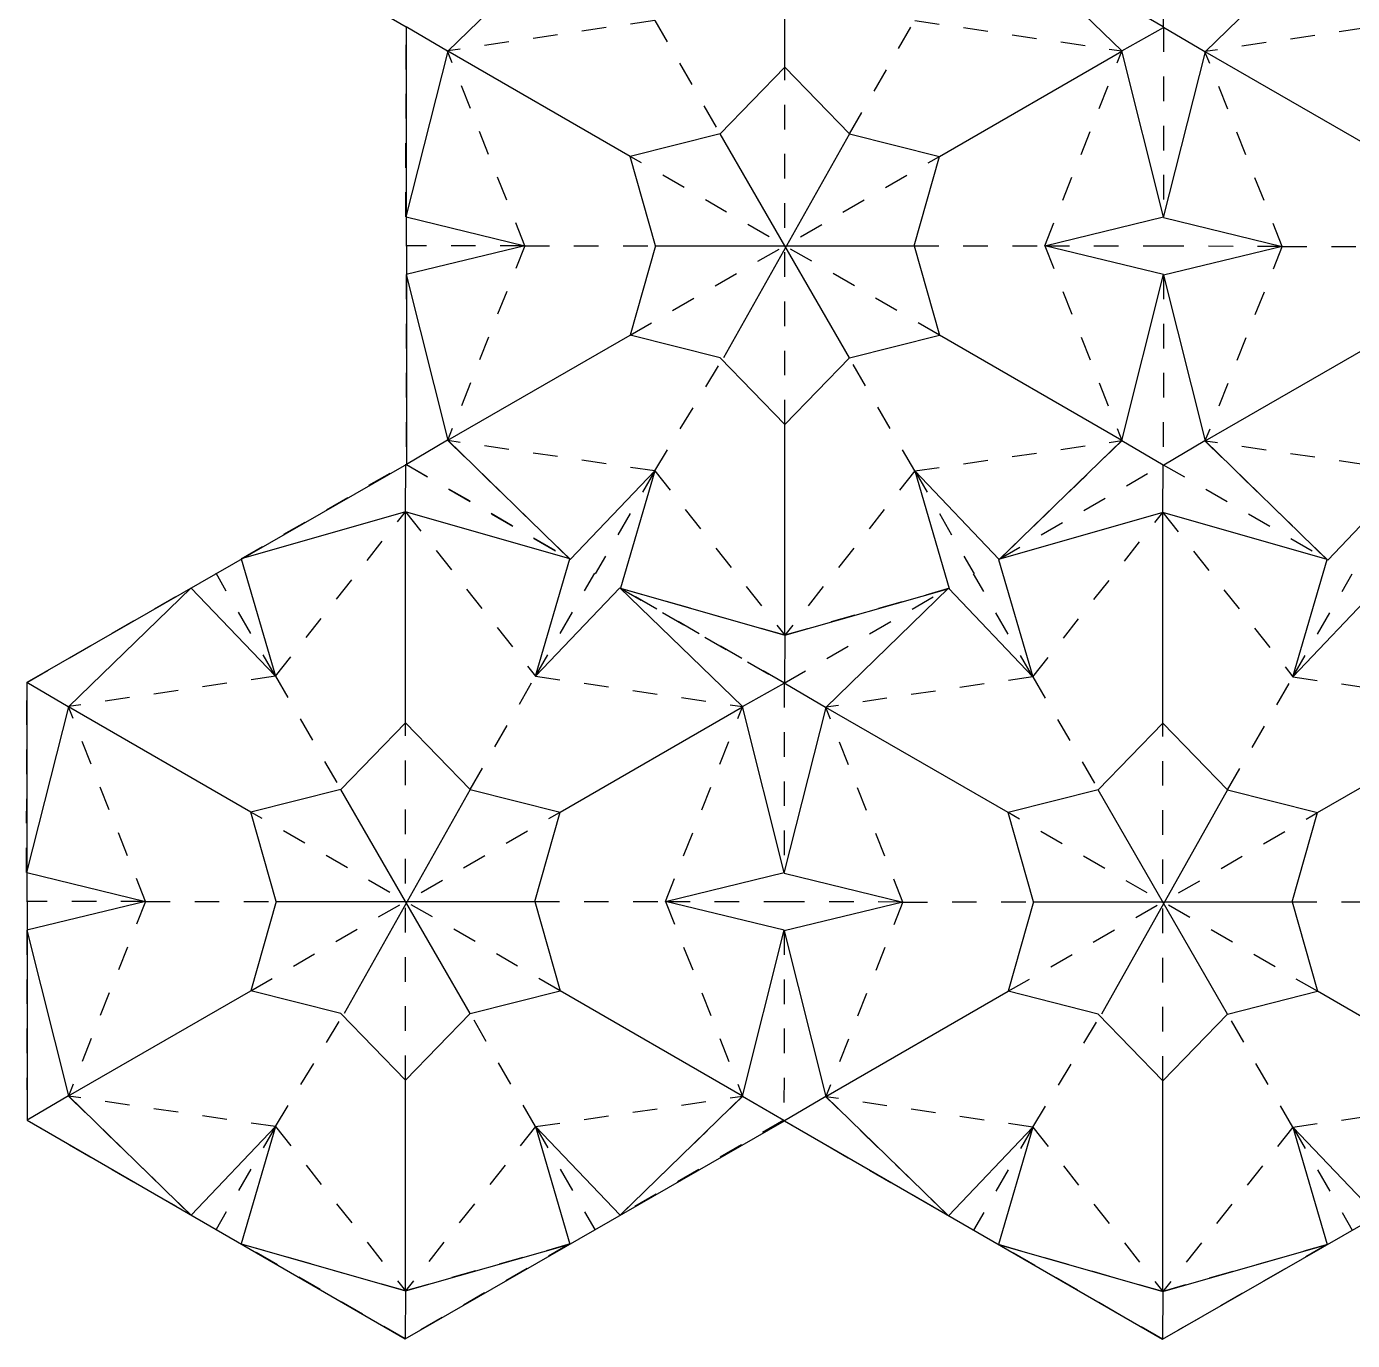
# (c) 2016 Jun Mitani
# Model space of a CAD drawing. Extents: x 8 to 204, y -288 to -10.
# Drawn here: x 8.3 to 84.4, y -243.4 to -168 of the extents above; entities that cross this region are included whole.
import ezdxf

# ---------------------------------------------------------------- set-up
doc = ezdxf.new("R2010")
doc.units = 0
for name, pattern in [('AI-LINETYPE-476', [2.822222, 1.411111, -1.411111]), ('AI-LINETYPE-564', [2.822222, 1.411111, -1.411111]), ('AI-LINETYPE-565', [2.822222, 1.411111, -1.411111]), ('AI-LINETYPE-566', [2.822222, 1.411111, -1.411111]), ('AI-LINETYPE-567', [2.822222, 1.411111, -1.411111]), ('AI-LINETYPE-568', [2.822222, 1.411111, -1.411111]), ('AI-LINETYPE-569', [2.822222, 1.411111, -1.411111]), ('AI-LINETYPE-570', [2.822222, 1.411111, -1.411111]), ('AI-LINETYPE-571', [2.822222, 1.411111, -1.411111]), ('AI-LINETYPE-572', [2.822222, 1.411111, -1.411111]), ('AI-LINETYPE-573', [2.822222, 1.411111, -1.411111]), ('AI-LINETYPE-574', [2.822222, 1.411111, -1.411111]), ('AI-LINETYPE-575', [2.822222, 1.411111, -1.411111]), ('AI-LINETYPE-576', [2.822222, 1.411111, -1.411111]), ('AI-LINETYPE-577', [2.822222, 1.411111, -1.411111]), ('AI-LINETYPE-578', [2.822222, 1.411111, -1.411111]), ('AI-LINETYPE-581', [2.822222, 1.411111, -1.411111]), ('AI-LINETYPE-582', [2.822222, 1.411111, -1.411111]), ('AI-LINETYPE-583', [2.822222, 1.411111, -1.411111]), ('AI-LINETYPE-584', [2.822222, 1.411111, -1.411111]), ('AI-LINETYPE-585', [2.822222, 1.411111, -1.411111]), ('AI-LINETYPE-586', [2.822222, 1.411111, -1.411111]), ('AI-LINETYPE-589', [2.822222, 1.411111, -1.411111]), ('AI-LINETYPE-590', [2.822222, 1.411111, -1.411111]), ('AI-LINETYPE-591', [2.822222, 1.411111, -1.411111]), ('AI-LINETYPE-592', [2.822222, 1.411111, -1.411111]), ('AI-LINETYPE-593', [2.822222, 1.411111, -1.411111]), ('AI-LINETYPE-594', [2.822222, 1.411111, -1.411111]), ('AI-LINETYPE-595', [2.822222, 1.411111, -1.411111]), ('AI-LINETYPE-601', [2.822222, 1.411111, -1.411111]), ('AI-LINETYPE-602', [2.822222, 1.411111, -1.411111]), ('AI-LINETYPE-603', [2.822222, 1.411111, -1.411111]), ('AI-LINETYPE-604', [2.822222, 1.411111, -1.411111]), ('AI-LINETYPE-605', [2.822222, 1.411111, -1.411111]), ('AI-LINETYPE-606', [2.822222, 1.411111, -1.411111]), ('AI-LINETYPE-607', [2.822222, 1.411111, -1.411111]), ('AI-LINETYPE-615', [2.822222, 1.411111, -1.411111]), ('AI-LINETYPE-624', [2.822222, 1.411111, -1.411111]), ('AI-LINETYPE-625', [2.822222, 1.411111, -1.411111]), ('AI-LINETYPE-626', [2.822222, 1.411111, -1.411111]), ('AI-LINETYPE-627', [2.822222, 1.411111, -1.411111]), ('AI-LINETYPE-633', [2.822222, 1.411111, -1.411111]), ('AI-LINETYPE-645', [2.822222, 1.411111, -1.411111]), ('AI-LINETYPE-646', [2.822222, 1.411111, -1.411111]), ('AI-LINETYPE-650', [2.822222, 1.411111, -1.411111]), ('AI-LINETYPE-651', [2.822222, 1.411111, -1.411111]), ('AI-LINETYPE-652', [2.822222, 1.411111, -1.411111]), ('AI-LINETYPE-729', [2.822222, 1.411111, -1.411111]), ('AI-LINETYPE-730', [2.822222, 1.411111, -1.411111]), ('AI-LINETYPE-731', [2.822222, 1.411111, -1.411111]), ('AI-LINETYPE-732', [2.822222, 1.411111, -1.411111]), ('AI-LINETYPE-733', [2.822222, 1.411111, -1.411111]), ('AI-LINETYPE-734', [2.822222, 1.411111, -1.411111]), ('AI-LINETYPE-735', [2.822222, 1.411111, -1.411111]), ('AI-LINETYPE-736', [2.822222, 1.411111, -1.411111]), ('AI-LINETYPE-737', [2.822222, 1.411111, -1.411111]), ('AI-LINETYPE-738', [2.822222, 1.411111, -1.411111]), ('AI-LINETYPE-739', [2.822222, 1.411111, -1.411111]), ('AI-LINETYPE-740', [2.822222, 1.411111, -1.411111]), ('AI-LINETYPE-741', [2.822222, 1.411111, -1.411111]), ('AI-LINETYPE-742', [2.822222, 1.411111, -1.411111]), ('AI-LINETYPE-743', [2.822222, 1.411111, -1.411111]), ('AI-LINETYPE-744', [2.822222, 1.411111, -1.411111]), ('AI-LINETYPE-745', [2.822222, 1.411111, -1.411111]), ('AI-LINETYPE-746', [2.822222, 1.411111, -1.411111]), ('AI-LINETYPE-747', [2.822222, 1.411111, -1.411111]), ('AI-LINETYPE-748', [2.822222, 1.411111, -1.411111]), ('AI-LINETYPE-749', [2.822222, 1.411111, -1.411111]), ('AI-LINETYPE-750', [2.822222, 1.411111, -1.411111]), ('AI-LINETYPE-751', [2.822222, 1.411111, -1.411111]), ('AI-LINETYPE-752', [2.822222, 1.411111, -1.411111]), ('AI-LINETYPE-753', [2.822222, 1.411111, -1.411111]), ('AI-LINETYPE-754', [2.822222, 1.411111, -1.411111]), ('AI-LINETYPE-755', [2.822222, 1.411111, -1.411111]), ('AI-LINETYPE-756', [2.822222, 1.411111, -1.411111]), ('AI-LINETYPE-757', [2.822222, 1.411111, -1.411111]), ('AI-LINETYPE-758', [2.822222, 1.411111, -1.411111]), ('AI-LINETYPE-759', [2.822222, 1.411111, -1.411111]), ('AI-LINETYPE-760', [2.822222, 1.411111, -1.411111]), ('AI-LINETYPE-761', [2.822222, 1.411111, -1.411111]), ('AI-LINETYPE-762', [2.822222, 1.411111, -1.411111]), ('AI-LINETYPE-763', [2.822222, 1.411111, -1.411111]), ('AI-LINETYPE-764', [2.822222, 1.411111, -1.411111]), ('AI-LINETYPE-765', [2.822222, 1.411111, -1.411111]), ('AI-LINETYPE-766', [2.822222, 1.411111, -1.411111]), ('AI-LINETYPE-767', [2.822222, 1.411111, -1.411111]), ('AI-LINETYPE-768', [2.822222, 1.411111, -1.411111]), ('AI-LINETYPE-770', [2.822222, 1.411111, -1.411111]), ('AI-LINETYPE-771', [2.822222, 1.411111, -1.411111]), ('AI-LINETYPE-772', [2.822222, 1.411111, -1.411111]), ('AI-LINETYPE-773', [2.822222, 1.411111, -1.411111]), ('AI-LINETYPE-774', [2.822222, 1.411111, -1.411111]), ('AI-LINETYPE-775', [2.822222, 1.411111, -1.411111]), ('AI-LINETYPE-776', [2.822222, 1.411111, -1.411111]), ('AI-LINETYPE-778', [2.822222, 1.411111, -1.411111]), ('AI-LINETYPE-779', [2.822222, 1.411111, -1.411111]), ('AI-LINETYPE-781', [2.822222, 1.411111, -1.411111]), ('AI-LINETYPE-782', [2.822222, 1.411111, -1.411111]), ('AI-LINETYPE-783', [2.822222, 1.411111, -1.411111]), ('AI-LINETYPE-784', [2.822222, 1.411111, -1.411111]), ('AI-LINETYPE-785', [2.822222, 1.411111, -1.411111]), ('AI-LINETYPE-786', [2.822222, 1.411111, -1.411111]), ('AI-LINETYPE-787', [2.822222, 1.411111, -1.411111]), ('AI-LINETYPE-789', [2.822222, 1.411111, -1.411111]), ('AI-LINETYPE-790', [2.822222, 1.411111, -1.411111]), ('AI-LINETYPE-791', [2.822222, 1.411111, -1.411111]), ('AI-LINETYPE-792', [2.822222, 1.411111, -1.411111]), ('AI-LINETYPE-793', [2.822222, 1.411111, -1.411111]), ('AI-LINETYPE-794', [2.822222, 1.411111, -1.411111]), ('AI-LINETYPE-795', [2.822222, 1.411111, -1.411111]), ('AI-LINETYPE-796', [2.822222, 1.411111, -1.411111]), ('AI-LINETYPE-799', [2.822222, 1.411111, -1.411111]), ('AI-LINETYPE-800', [2.822222, 1.411111, -1.411111]), ('AI-LINETYPE-801', [2.822222, 1.411111, -1.411111]), ('AI-LINETYPE-802', [2.822222, 1.411111, -1.411111]), ('AI-LINETYPE-805', [2.822222, 1.411111, -1.411111]), ('AI-LINETYPE-806', [2.822222, 1.411111, -1.411111]), ('AI-LINETYPE-814', [2.822222, 1.411111, -1.411111]), ('AI-LINETYPE-815', [2.822222, 1.411111, -1.411111]), ('AI-LINETYPE-816', [2.822222, 1.411111, -1.411111]), ('AI-LINETYPE-817', [2.822222, 1.411111, -1.411111]), ('AI-LINETYPE-818', [2.822222, 1.411111, -1.411111]), ('AI-LINETYPE-823', [2.822222, 1.411111, -1.411111])]:
    doc.linetypes.add(name, pattern=pattern)
for name, color, linetype in [('CUTLINE', 7, 'CONTINUOUS'), ('MOUNTAINLINE', 7, 'CONTINUOUS'), ('VALLEYLINE', 7, 'CONTINUOUS')]:
    doc.layers.add(name, color=color, linetype=linetype)

# ---------------------------------------------------------------- blocks, each defined once
blk = doc.blocks.new('BLOCK_170')
at = {"layer": 'VALLEYLINE', "color": 29, "linetype": 'AI-LINETYPE-573'}
blk.add_lwpolyline([(59.258, -193.472), (51.799, -202.895)], dxfattribs=at)
blk = doc.blocks.new('BLOCK_171')
at = {"layer": 'VALLEYLINE', "color": 29, "linetype": 'AI-LINETYPE-574'}
blk.add_lwpolyline([(44.331, -193.472), (51.79, -202.895)], dxfattribs=at)
blk = doc.blocks.new('BLOCK_172')
at = {"layer": 'VALLEYLINE', "color": 29, "linetype": 'AI-LINETYPE-575'}
blk.add_lwpolyline([(66.719, -180.546), (71.15, -191.717)], dxfattribs=at)
blk = doc.blocks.new('BLOCK_173')
at = {"layer": 'VALLEYLINE', "color": 29, "linetype": 'AI-LINETYPE-576'}
blk.add_lwpolyline([(59.256, -193.473), (71.146, -191.725)], dxfattribs=at)
blk = doc.blocks.new('BLOCK_174')
at = {"layer": 'VALLEYLINE', "color": 29, "linetype": 'AI-LINETYPE-577'}
blk.add_lwpolyline([(59.256, -167.621), (71.146, -169.37)], dxfattribs=at)
blk = doc.blocks.new('BLOCK_175')
at = {"layer": 'VALLEYLINE', "color": 29, "linetype": 'AI-LINETYPE-578'}
blk.add_lwpolyline([(66.719, -180.549), (71.15, -169.378)], dxfattribs=at)
blk = doc.blocks.new('BLOCK_178')
at = {"layer": 'VALLEYLINE', "color": 29, "linetype": 'AI-LINETYPE-581'}
blk.add_lwpolyline([(36.869, -180.549), (32.438, -169.378)], dxfattribs=at)
blk = doc.blocks.new('BLOCK_179')
at = {"layer": 'VALLEYLINE', "color": 29, "linetype": 'AI-LINETYPE-582'}
blk.add_lwpolyline([(44.333, -167.621), (32.443, -169.37)], dxfattribs=at)
blk = doc.blocks.new('BLOCK_180')
at = {"layer": 'VALLEYLINE', "color": 29, "linetype": 'AI-LINETYPE-583'}
blk.add_lwpolyline([(44.333, -193.473), (32.443, -191.725)], dxfattribs=at)
blk = doc.blocks.new('BLOCK_181')
at = {"layer": 'VALLEYLINE', "color": 29, "linetype": 'AI-LINETYPE-584'}
blk.add_lwpolyline([(36.869, -180.546), (32.438, -191.717)], dxfattribs=at)
blk = doc.blocks.new('BLOCK_190')
at = {"layer": 'VALLEYLINE', "color": 29, "linetype": 'AI-LINETYPE-624'}
blk.add_lwpolyline([(80.348, -180.583), (75.917, -169.412)], dxfattribs=at)
blk = doc.blocks.new('BLOCK_191')
at = {"layer": 'VALLEYLINE', "color": 29, "linetype": 'AI-LINETYPE-625'}
blk.add_lwpolyline([(87.812, -167.656), (75.922, -169.404)], dxfattribs=at)
blk = doc.blocks.new('BLOCK_192')
at = {"layer": 'VALLEYLINE', "color": 29, "linetype": 'AI-LINETYPE-626'}
blk.add_lwpolyline([(87.812, -193.508), (75.922, -191.76)], dxfattribs=at)
blk = doc.blocks.new('BLOCK_193')
at = {"layer": 'VALLEYLINE', "color": 29, "linetype": 'AI-LINETYPE-627'}
blk.add_lwpolyline([(80.348, -180.581), (75.917, -191.751)], dxfattribs=at)
blk = doc.blocks.new('BLOCK_218')
at = {"layer": 'VALLEYLINE', "color": 29, "linetype": 'AI-LINETYPE-738'}
blk.add_lwpolyline([(37.484, -231.1), (30.026, -240.523)], dxfattribs=at)
blk = doc.blocks.new('BLOCK_219')
at = {"layer": 'VALLEYLINE', "color": 29, "linetype": 'AI-LINETYPE-739'}
blk.add_lwpolyline([(22.557, -231.1), (30.016, -240.523)], dxfattribs=at)
blk = doc.blocks.new('BLOCK_220')
at = {"layer": 'VALLEYLINE', "color": 29, "linetype": 'AI-LINETYPE-740'}
blk.add_lwpolyline([(44.946, -218.174), (49.376, -229.345)], dxfattribs=at)
blk = doc.blocks.new('BLOCK_221')
at = {"layer": 'VALLEYLINE', "color": 29, "linetype": 'AI-LINETYPE-741'}
blk.add_lwpolyline([(37.482, -231.101), (49.372, -229.353)], dxfattribs=at)
blk = doc.blocks.new('BLOCK_222')
at = {"layer": 'VALLEYLINE', "color": 29, "linetype": 'AI-LINETYPE-742'}
blk.add_lwpolyline([(37.482, -205.249), (49.372, -206.997)], dxfattribs=at)
blk = doc.blocks.new('BLOCK_223')
at = {"layer": 'VALLEYLINE', "color": 29, "linetype": 'AI-LINETYPE-743'}
blk.add_lwpolyline([(44.946, -218.177), (49.376, -207.005)], dxfattribs=at)
blk = doc.blocks.new('BLOCK_224')
at = {"layer": 'VALLEYLINE', "color": 29, "linetype": 'AI-LINETYPE-744'}
blk.add_lwpolyline([(22.557, -205.25), (30.016, -195.827)], dxfattribs=at)
blk = doc.blocks.new('BLOCK_225')
at = {"layer": 'VALLEYLINE', "color": 29, "linetype": 'AI-LINETYPE-745'}
blk.add_lwpolyline([(30.026, -195.827), (37.484, -205.25)], dxfattribs=at)
blk = doc.blocks.new('BLOCK_226')
at = {"layer": 'VALLEYLINE', "color": 29, "linetype": 'AI-LINETYPE-746'}
blk.add_lwpolyline([(15.096, -218.177), (10.665, -207.005)], dxfattribs=at)
blk = doc.blocks.new('BLOCK_227')
at = {"layer": 'VALLEYLINE', "color": 29, "linetype": 'AI-LINETYPE-747'}
blk.add_lwpolyline([(22.559, -205.249), (10.669, -206.997)], dxfattribs=at)
blk = doc.blocks.new('BLOCK_228')
at = {"layer": 'VALLEYLINE', "color": 29, "linetype": 'AI-LINETYPE-748'}
blk.add_lwpolyline([(22.559, -231.101), (10.669, -229.353)], dxfattribs=at)
blk = doc.blocks.new('BLOCK_229')
at = {"layer": 'VALLEYLINE', "color": 29, "linetype": 'AI-LINETYPE-749'}
blk.add_lwpolyline([(15.096, -218.174), (10.665, -229.345)], dxfattribs=at)
blk = doc.blocks.new('BLOCK_230')
at = {"layer": 'VALLEYLINE', "color": 29, "linetype": 'AI-LINETYPE-775'}
blk.add_lwpolyline([(80.963, -231.134), (73.504, -240.557)], dxfattribs=at)
blk = doc.blocks.new('BLOCK_231')
at = {"layer": 'VALLEYLINE', "color": 29, "linetype": 'AI-LINETYPE-776'}
blk.add_lwpolyline([(66.036, -231.134), (73.494, -240.557)], dxfattribs=at)
blk = doc.blocks.new('BLOCK_233')
at = {"layer": 'VALLEYLINE', "color": 29, "linetype": 'AI-LINETYPE-778'}
blk.add_lwpolyline([(80.96, -231.135), (92.85, -229.387)], dxfattribs=at)
blk = doc.blocks.new('BLOCK_234')
at = {"layer": 'VALLEYLINE', "color": 29, "linetype": 'AI-LINETYPE-779'}
blk.add_lwpolyline([(80.96, -205.284), (92.85, -207.032)], dxfattribs=at)
blk = doc.blocks.new('BLOCK_236')
at = {"layer": 'VALLEYLINE', "color": 29, "linetype": 'AI-LINETYPE-781'}
blk.add_lwpolyline([(66.036, -205.285), (73.494, -195.862)], dxfattribs=at)
blk = doc.blocks.new('BLOCK_237')
at = {"layer": 'VALLEYLINE', "color": 29, "linetype": 'AI-LINETYPE-782'}
blk.add_lwpolyline([(73.504, -195.862), (80.963, -205.285)], dxfattribs=at)
blk = doc.blocks.new('BLOCK_238')
at = {"layer": 'VALLEYLINE', "color": 29, "linetype": 'AI-LINETYPE-783'}
blk.add_lwpolyline([(58.574, -218.211), (54.143, -207.04)], dxfattribs=at)
blk = doc.blocks.new('BLOCK_239')
at = {"layer": 'VALLEYLINE', "color": 29, "linetype": 'AI-LINETYPE-784'}
blk.add_lwpolyline([(66.038, -205.284), (54.148, -207.032)], dxfattribs=at)
blk = doc.blocks.new('BLOCK_240')
at = {"layer": 'VALLEYLINE', "color": 29, "linetype": 'AI-LINETYPE-785'}
blk.add_lwpolyline([(66.038, -231.135), (54.148, -229.387)], dxfattribs=at)
blk = doc.blocks.new('BLOCK_241')
at = {"layer": 'VALLEYLINE', "color": 29, "linetype": 'AI-LINETYPE-786'}
blk.add_lwpolyline([(58.574, -218.208), (54.143, -229.379)], dxfattribs=at)
blk = doc.blocks.new('BLOCK_410')
at = {"layer": 'MOUNTAINLINE', "color": 29}
blk.add_lwpolyline([(55.507, -186.978), (51.794, -190.803)], dxfattribs=at)
blk = doc.blocks.new('BLOCK_411')
at = {"layer": 'MOUNTAINLINE', "color": 29}
blk.add_lwpolyline([(48.082, -186.978), (51.794, -190.803)], dxfattribs=at)
blk = doc.blocks.new('BLOCK_412')
at = {"layer": 'MOUNTAINLINE', "color": 29}
blk.add_lwpolyline([(59.219, -180.547), (60.676, -185.675)], dxfattribs=at)
blk = doc.blocks.new('BLOCK_413')
at = {"layer": 'MOUNTAINLINE', "color": 29}
blk.add_lwpolyline([(55.507, -186.978), (60.676, -185.675)], dxfattribs=at)
blk = doc.blocks.new('BLOCK_414')
at = {"layer": 'MOUNTAINLINE', "color": 29}
blk.add_lwpolyline([(55.507, -174.117), (60.676, -175.419)], dxfattribs=at)
blk = doc.blocks.new('BLOCK_415')
at = {"layer": 'MOUNTAINLINE', "color": 29}
blk.add_lwpolyline([(59.219, -180.547), (60.676, -175.419)], dxfattribs=at)
blk = doc.blocks.new('BLOCK_416')
at = {"layer": 'MOUNTAINLINE', "color": 29}
blk.add_lwpolyline([(48.082, -174.117), (51.794, -170.292)], dxfattribs=at)
blk = doc.blocks.new('BLOCK_417')
at = {"layer": 'MOUNTAINLINE', "color": 29}
blk.add_lwpolyline([(55.507, -174.117), (51.794, -170.292)], dxfattribs=at)
blk = doc.blocks.new('BLOCK_418')
at = {"layer": 'MOUNTAINLINE', "color": 29}
blk.add_lwpolyline([(44.369, -180.547), (42.913, -175.419)], dxfattribs=at)
blk = doc.blocks.new('BLOCK_419')
at = {"layer": 'MOUNTAINLINE', "color": 29}
blk.add_lwpolyline([(48.082, -174.117), (42.913, -175.419)], dxfattribs=at)
blk = doc.blocks.new('BLOCK_420')
at = {"layer": 'MOUNTAINLINE', "color": 29}
blk.add_lwpolyline([(48.082, -186.978), (42.913, -185.675)], dxfattribs=at)
blk = doc.blocks.new('BLOCK_421')
at = {"layer": 'MOUNTAINLINE', "color": 29}
blk.add_lwpolyline([(44.369, -180.547), (42.913, -185.675)], dxfattribs=at)
blk = doc.blocks.new('BLOCK_458')
at = {"layer": 'MOUNTAINLINE', "color": 29}
blk.add_lwpolyline([(33.733, -224.605), (30.021, -228.431)], dxfattribs=at)
blk = doc.blocks.new('BLOCK_459')
at = {"layer": 'MOUNTAINLINE', "color": 29}
blk.add_lwpolyline([(26.308, -224.605), (30.021, -228.431)], dxfattribs=at)
blk = doc.blocks.new('BLOCK_460')
at = {"layer": 'MOUNTAINLINE', "color": 29}
blk.add_lwpolyline([(37.446, -218.175), (38.902, -223.303)], dxfattribs=at)
blk = doc.blocks.new('BLOCK_461')
at = {"layer": 'MOUNTAINLINE', "color": 29}
blk.add_lwpolyline([(33.733, -224.605), (38.902, -223.303)], dxfattribs=at)
blk = doc.blocks.new('BLOCK_462')
at = {"layer": 'MOUNTAINLINE', "color": 29}
blk.add_lwpolyline([(33.733, -211.745), (38.902, -213.047)], dxfattribs=at)
blk = doc.blocks.new('BLOCK_463')
at = {"layer": 'MOUNTAINLINE', "color": 29}
blk.add_lwpolyline([(37.446, -218.175), (38.902, -213.047)], dxfattribs=at)
blk = doc.blocks.new('BLOCK_464')
at = {"layer": 'MOUNTAINLINE', "color": 29}
blk.add_lwpolyline([(26.308, -211.745), (30.021, -207.919)], dxfattribs=at)
blk = doc.blocks.new('BLOCK_465')
at = {"layer": 'MOUNTAINLINE', "color": 29}
blk.add_lwpolyline([(33.733, -211.745), (30.021, -207.919)], dxfattribs=at)
blk = doc.blocks.new('BLOCK_466')
at = {"layer": 'MOUNTAINLINE', "color": 29}
blk.add_lwpolyline([(22.596, -218.175), (21.139, -213.047)], dxfattribs=at)
blk = doc.blocks.new('BLOCK_467')
at = {"layer": 'MOUNTAINLINE', "color": 29}
blk.add_lwpolyline([(26.308, -211.745), (21.139, -213.047)], dxfattribs=at)
blk = doc.blocks.new('BLOCK_468')
at = {"layer": 'MOUNTAINLINE', "color": 29}
blk.add_lwpolyline([(26.308, -224.605), (21.139, -223.303)], dxfattribs=at)
blk = doc.blocks.new('BLOCK_469')
at = {"layer": 'MOUNTAINLINE', "color": 29}
blk.add_lwpolyline([(22.596, -218.175), (21.139, -223.303)], dxfattribs=at)
blk = doc.blocks.new('BLOCK_470')
at = {"layer": 'MOUNTAINLINE', "color": 29}
blk.add_lwpolyline([(77.211, -224.64), (73.499, -228.466)], dxfattribs=at)
blk = doc.blocks.new('BLOCK_471')
at = {"layer": 'MOUNTAINLINE', "color": 29}
blk.add_lwpolyline([(69.787, -224.64), (73.499, -228.466)], dxfattribs=at)
blk = doc.blocks.new('BLOCK_472')
at = {"layer": 'MOUNTAINLINE', "color": 29}
blk.add_lwpolyline([(80.924, -218.21), (82.381, -223.337)], dxfattribs=at)
blk = doc.blocks.new('BLOCK_473')
at = {"layer": 'MOUNTAINLINE', "color": 29}
blk.add_lwpolyline([(77.212, -224.64), (82.381, -223.337)], dxfattribs=at)
blk = doc.blocks.new('BLOCK_474')
at = {"layer": 'MOUNTAINLINE', "color": 29}
blk.add_lwpolyline([(77.212, -211.779), (82.381, -213.082)], dxfattribs=at)
blk = doc.blocks.new('BLOCK_475')
at = {"layer": 'MOUNTAINLINE', "color": 29}
blk.add_lwpolyline([(80.924, -218.209), (82.381, -213.082)], dxfattribs=at)
blk = doc.blocks.new('BLOCK_476')
at = {"layer": 'MOUNTAINLINE', "color": 29}
blk.add_lwpolyline([(69.787, -211.779), (73.499, -207.954)], dxfattribs=at)
blk = doc.blocks.new('BLOCK_477')
at = {"layer": 'MOUNTAINLINE', "color": 29}
blk.add_lwpolyline([(77.211, -211.779), (73.499, -207.954)], dxfattribs=at)
blk = doc.blocks.new('BLOCK_478')
at = {"layer": 'MOUNTAINLINE', "color": 29}
blk.add_lwpolyline([(66.074, -218.209), (64.617, -213.082)], dxfattribs=at)
blk = doc.blocks.new('BLOCK_479')
at = {"layer": 'MOUNTAINLINE', "color": 29}
blk.add_lwpolyline([(69.786, -211.779), (64.617, -213.082)], dxfattribs=at)
blk = doc.blocks.new('BLOCK_480')
at = {"layer": 'MOUNTAINLINE', "color": 29}
blk.add_lwpolyline([(69.786, -224.64), (64.617, -223.337)], dxfattribs=at)
blk = doc.blocks.new('BLOCK_481')
at = {"layer": 'MOUNTAINLINE', "color": 29}
blk.add_lwpolyline([(66.074, -218.21), (64.617, -223.337)], dxfattribs=at)

msp = doc.modelspace()

# ---------------------------------------------------------------- linework, layer by layer
at = {"layer": 'CUTLINE', "color": 29}
msp.add_lwpolyline([(8.336, -155.417), (30.06, -167.982), (30.07, -193.11), (8.287, -205.61), (8.296, -230.738), (30.001, -243.272), (51.775, -230.773), (73.48, -243.306), (95.253, -230.807), (116.958, -243.341), (138.732, -230.841), (160.437, -243.375), (182.335, -231.204), (182.21, -205.747), (203.954, -193.216), (203.974, -168.119), (182.22, -155.522)], dxfattribs=at)
at = {"layer": 'MOUNTAINLINE', "color": 29}
for points in [[(51.794, -170.292), (51.799, -158.2)], [(39.489, -162.544), (32.443, -169.384), (30.038, -178.891)], [(73.539, -178.892), (71.146, -169.37), (64.102, -162.545)], [(82.968, -162.578), (75.921, -169.418), (73.516, -178.925)], [(73.543, -165.235), (73.519, -167.984)], [(32.429, -169.378), (30.06, -167.982)], [(71.146, -169.37), (73.539, -168.017)], [(75.907, -169.412), (73.539, -168.017)], [(42.913, -175.419), (32.443, -169.384)], [(60.676, -175.419), (71.15, -169.378)], [(86.391, -175.454), (75.921, -169.418)], [(55.507, -186.978), (48.082, -174.117)], [(55.507, -174.117), (48.273, -186.978)], [(30.05, -178.89), (36.869, -180.549), (30.05, -182.202)], [(73.539, -182.205), (66.719, -180.546), (73.539, -178.892)], [(73.529, -178.925), (80.348, -180.583), (73.529, -182.237)], [(44.369, -180.547), (59.219, -180.547)], [(30.05, -182.202), (32.448, -191.714), (39.477, -198.55)], [(64.109, -198.551), (71.15, -191.717), (73.539, -182.205)], [(73.529, -182.237), (75.926, -191.749), (82.955, -198.584)], [(32.448, -191.714), (42.913, -185.675)], [(71.146, -191.725), (60.676, -185.675)], [(75.926, -191.749), (86.391, -185.71)], [(51.794, -202.903), (51.794, -190.803)], [(32.439, -191.714), (30.07, -193.11)], [(71.15, -191.717), (73.519, -193.113)], [(75.917, -191.749), (73.548, -193.145)], [(30.016, -195.827), (30.041, -193.079)], [(73.494, -195.862), (73.519, -193.113)], [(39.482, -198.558), (44.333, -193.473), (42.355, -200.206)], [(64.109, -198.551), (59.256, -193.473), (61.226, -200.213)], [(82.96, -198.593), (87.812, -193.508), (85.834, -200.24)], [(39.46, -198.517), (30.016, -195.827), (20.584, -198.516)], [(30.021, -207.919), (30.026, -195.827)], [(82.938, -198.55), (73.494, -195.862), (64.062, -198.55)], [(73.499, -207.954), (73.504, -195.862)], [(20.584, -198.516), (22.559, -205.249), (17.706, -200.171)], [(42.328, -200.173), (37.484, -205.25), (39.46, -198.517)], [(64.062, -198.55), (66.038, -205.284), (61.184, -200.206)], [(85.807, -200.207), (80.963, -205.285), (82.938, -198.55)], [(17.715, -200.171), (10.669, -207.011), (8.264, -216.519)], [(51.765, -216.52), (49.372, -206.997), (42.328, -200.173)], [(42.355, -200.206), (51.794, -202.903), (61.226, -200.213)], [(61.194, -200.206), (54.148, -207.045), (51.743, -216.553)], [(51.799, -202.895), (51.775, -205.644)], [(10.655, -207.005), (8.287, -205.61)], [(49.372, -206.997), (51.765, -205.644)], [(54.134, -207.04), (51.765, -205.644)], [(21.139, -213.047), (10.669, -207.011)], [(38.902, -213.047), (49.376, -207.005)], [(82.381, -213.082), (92.855, -207.04)], [(64.617, -213.082), (54.148, -207.045)], [(33.733, -224.605), (26.308, -211.745)], [(33.733, -211.745), (26.499, -224.605)], [(77.211, -224.64), (69.787, -211.779)], [(77.212, -211.779), (69.977, -224.64)], [(8.276, -216.518), (15.096, -218.177), (8.276, -219.83)], [(51.765, -219.833), (44.946, -218.174), (51.765, -216.52)], [(51.755, -216.553), (58.574, -218.211), (51.755, -219.864)], [(22.596, -218.175), (37.446, -218.175)], [(66.074, -218.209), (80.924, -218.21)], [(8.276, -219.83), (10.674, -229.342), (17.703, -236.177)], [(42.336, -236.179), (49.376, -229.345), (51.765, -219.833)], [(51.755, -219.864), (54.153, -229.377), (61.182, -236.212)], [(10.674, -229.342), (21.139, -223.303)], [(49.372, -229.353), (38.902, -223.303)], [(54.153, -229.377), (64.617, -223.337)], [(92.85, -229.387), (82.381, -223.337)], [(30.021, -240.531), (30.021, -228.431)], [(73.499, -240.566), (73.499, -228.466)], [(10.665, -229.342), (8.296, -230.738)], [(49.376, -229.345), (51.745, -230.74)], [(54.143, -229.377), (51.775, -230.773)], [(17.708, -236.186), (22.559, -231.101), (20.582, -237.834)], [(42.336, -236.179), (37.482, -231.101), (39.453, -237.84)], [(61.187, -236.22), (66.038, -231.135), (64.06, -237.868)], [(85.814, -236.213), (80.961, -231.136), (82.931, -237.875)], [(20.582, -237.834), (30.021, -240.531), (39.453, -237.84)], [(64.06, -237.868), (73.499, -240.566), (82.931, -237.875)], [(30.026, -240.523), (30.001, -243.272)], [(73.504, -240.557), (73.48, -243.306)]]:
    msp.add_lwpolyline(points, dxfattribs=at)
at = {"layer": 'VALLEYLINE', "color": 29, "linetype": 'AI-LINETYPE-476'}
msp.add_lwpolyline([(82.975, -162.548), (73.519, -167.984), (64.099, -162.546)], dxfattribs=at)
at = {"layer": 'VALLEYLINE', "color": 29, "linetype": 'AI-LINETYPE-601'}
msp.add_lwpolyline([(30.041, -178.89), (30.06, -167.982)], dxfattribs=at)
at = {"layer": 'VALLEYLINE', "color": 29, "linetype": 'AI-LINETYPE-591'}
msp.add_lwpolyline([(44.331, -167.623), (48.082, -174.117)], dxfattribs=at)
at = {"layer": 'VALLEYLINE', "color": 29, "linetype": 'AI-LINETYPE-568'}
msp.add_lwpolyline([(55.507, -174.117), (59.258, -167.623)], dxfattribs=at)
at = {"layer": 'VALLEYLINE', "color": 29, "linetype": 'AI-LINETYPE-595'}
msp.add_lwpolyline([(73.539, -168.017), (73.539, -178.892)], dxfattribs=at)
at = {"layer": 'VALLEYLINE', "color": 29, "linetype": 'AI-LINETYPE-645'}
msp.add_lwpolyline([(73.539, -168.017), (73.539, -168.017)], dxfattribs=at)
at = {"layer": 'VALLEYLINE', "color": 29, "linetype": 'AI-LINETYPE-593'}
msp.add_lwpolyline([(51.794, -190.803), (51.794, -170.292)], dxfattribs=at)
at = {"layer": 'VALLEYLINE', "color": 29, "linetype": 'AI-LINETYPE-592'}
msp.add_lwpolyline([(42.913, -185.675), (60.676, -175.419)], dxfattribs=at)
at = {"layer": 'VALLEYLINE', "color": 29, "linetype": 'AI-LINETYPE-594'}
msp.add_lwpolyline([(60.676, -185.675), (42.913, -175.419)], dxfattribs=at)
at = {"layer": 'VALLEYLINE', "color": 29, "linetype": 'AI-LINETYPE-646'}
msp.add_lwpolyline([(73.519, -178.924), (73.519, -178.924)], dxfattribs=at)
at = {"layer": 'VALLEYLINE', "color": 29, "linetype": 'AI-LINETYPE-590'}
msp.add_lwpolyline([(36.869, -180.549), (30.038, -180.546)], dxfattribs=at)
at = {"layer": 'VALLEYLINE', "color": 29, "linetype": 'AI-LINETYPE-572'}
msp.add_lwpolyline([(36.869, -180.549), (44.369, -180.547)], dxfattribs=at)
at = {"layer": 'VALLEYLINE', "color": 29, "linetype": 'AI-LINETYPE-569'}
msp.add_lwpolyline([(59.219, -180.547), (66.719, -180.549)], dxfattribs=at)
at = {"layer": 'VALLEYLINE', "color": 29, "linetype": 'AI-LINETYPE-586'}
msp.add_lwpolyline([(66.719, -180.546), (73.536, -180.552)], dxfattribs=at)
at = {"layer": 'VALLEYLINE', "color": 29, "linetype": 'AI-LINETYPE-633'}
msp.add_lwpolyline([(80.348, -180.583), (73.516, -180.58)], dxfattribs=at)
at = {"layer": 'VALLEYLINE', "color": 29, "linetype": 'AI-LINETYPE-615'}
msp.add_lwpolyline([(80.348, -180.583), (87.848, -180.582)], dxfattribs=at)
at = {"layer": 'VALLEYLINE', "color": 29, "linetype": 'AI-LINETYPE-606'}
msp.add_lwpolyline([(30.05, -182.202), (30.07, -193.11), (39.489, -198.549)], dxfattribs=at)
at = {"layer": 'VALLEYLINE', "color": 29, "linetype": 'AI-LINETYPE-605'}
msp.add_lwpolyline([(73.539, -182.205), (73.519, -193.113)], dxfattribs=at)
at = {"layer": 'VALLEYLINE', "color": 29, "linetype": 'AI-LINETYPE-652'}
msp.add_lwpolyline([(73.529, -182.237), (73.529, -182.237)], dxfattribs=at)
at = {"layer": 'VALLEYLINE', "color": 29, "linetype": 'AI-LINETYPE-571'}
msp.add_lwpolyline([(44.331, -193.472), (48.273, -186.978)], dxfattribs=at)
at = {"layer": 'VALLEYLINE', "color": 29, "linetype": 'AI-LINETYPE-570'}
msp.add_lwpolyline([(59.256, -193.473), (55.507, -186.978)], dxfattribs=at)
at = {"layer": 'VALLEYLINE', "color": 29, "linetype": 'AI-LINETYPE-564'}
msp.add_lwpolyline([(39.492, -198.558), (32.443, -191.725)], dxfattribs=at)
at = {"layer": 'VALLEYLINE', "color": 29, "linetype": 'AI-LINETYPE-567'}
msp.add_lwpolyline([(71.155, -191.726), (64.109, -198.551)], dxfattribs=at)
at = {"layer": 'VALLEYLINE', "color": 29, "linetype": 'AI-LINETYPE-607'}
msp.add_lwpolyline([(82.97, -198.593), (75.922, -191.76)], dxfattribs=at)
at = {"layer": 'VALLEYLINE', "color": 29, "linetype": 'AI-LINETYPE-761'}
msp.add_lwpolyline([(20.584, -198.515), (30.041, -193.079), (39.46, -198.517)], dxfattribs=at)
at = {"layer": 'VALLEYLINE', "color": 29, "linetype": 'AI-LINETYPE-799'}
msp.add_lwpolyline([(64.062, -198.55), (73.519, -193.113), (82.938, -198.55)], dxfattribs=at)
at = {"layer": 'VALLEYLINE', "color": 29, "linetype": 'AI-LINETYPE-651'}
msp.add_lwpolyline([(73.548, -193.145), (73.548, -193.145)], dxfattribs=at)
at = {"layer": 'VALLEYLINE', "color": 29, "linetype": 'AI-LINETYPE-589'}
msp.add_lwpolyline([(44.333, -193.473), (40.917, -199.381)], dxfattribs=at)
at = {"layer": 'VALLEYLINE', "color": 29, "linetype": 'AI-LINETYPE-585'}
msp.add_lwpolyline([(59.256, -193.473), (62.666, -199.381)], dxfattribs=at)
at = {"layer": 'VALLEYLINE', "color": 29, "linetype": 'AI-LINETYPE-604'}
msp.add_lwpolyline([(64.1, -198.551), (64.1, -198.551)], dxfattribs=at)
at = {"layer": 'VALLEYLINE', "color": 29, "linetype": 'AI-LINETYPE-650'}
msp.add_lwpolyline([(82.968, -198.583), (82.968, -198.583)], dxfattribs=at)
at = {"layer": 'VALLEYLINE', "color": 29, "linetype": 'AI-LINETYPE-753'}
msp.add_lwpolyline([(22.557, -205.25), (19.144, -199.341)], dxfattribs=at)
at = {"layer": 'VALLEYLINE', "color": 29, "linetype": 'AI-LINETYPE-752'}
msp.add_lwpolyline([(37.484, -205.25), (40.893, -199.338)], dxfattribs=at)
at = {"layer": 'VALLEYLINE', "color": 29, "linetype": 'AI-LINETYPE-790'}
msp.add_lwpolyline([(66.036, -205.285), (62.622, -199.376)], dxfattribs=at)
at = {"layer": 'VALLEYLINE', "color": 29, "linetype": 'AI-LINETYPE-789'}
msp.add_lwpolyline([(80.963, -205.285), (84.371, -199.373)], dxfattribs=at)
at = {"layer": 'VALLEYLINE', "color": 29, "linetype": 'AI-LINETYPE-762'}
msp.add_lwpolyline([(8.267, -216.518), (8.287, -205.61), (17.706, -200.171)], dxfattribs=at)
at = {"layer": 'VALLEYLINE', "color": 29, "linetype": 'AI-LINETYPE-760'}
msp.add_lwpolyline([(42.328, -200.173), (51.765, -205.644), (51.765, -216.52)], dxfattribs=at)
at = {"layer": 'VALLEYLINE', "color": 29, "linetype": 'AI-LINETYPE-602'}
msp.add_lwpolyline([(51.775, -205.644), (42.355, -200.206)], dxfattribs=at)
at = {"layer": 'VALLEYLINE', "color": 29, "linetype": 'AI-LINETYPE-565'}
msp.add_lwpolyline([(51.794, -202.903), (42.36, -200.214)], dxfattribs=at)
at = {"layer": 'VALLEYLINE', "color": 29, "linetype": 'AI-LINETYPE-800'}
msp.add_lwpolyline([(51.765, -205.644), (61.184, -200.206)], dxfattribs=at)
at = {"layer": 'VALLEYLINE', "color": 29, "linetype": 'AI-LINETYPE-566'}
msp.add_lwpolyline([(61.241, -200.207), (51.799, -202.895)], dxfattribs=at)
at = {"layer": 'VALLEYLINE', "color": 29, "linetype": 'AI-LINETYPE-603'}
msp.add_lwpolyline([(61.231, -200.207), (61.231, -200.207)], dxfattribs=at)
at = {"layer": 'VALLEYLINE', "color": 29, "linetype": 'AI-LINETYPE-756'}
msp.add_lwpolyline([(22.557, -205.25), (26.308, -211.745)], dxfattribs=at)
at = {"layer": 'VALLEYLINE', "color": 29, "linetype": 'AI-LINETYPE-733'}
msp.add_lwpolyline([(33.733, -211.745), (37.484, -205.25)], dxfattribs=at)
at = {"layer": 'VALLEYLINE', "color": 29, "linetype": 'AI-LINETYPE-793'}
msp.add_lwpolyline([(66.036, -205.285), (69.786, -211.779)], dxfattribs=at)
at = {"layer": 'VALLEYLINE', "color": 29, "linetype": 'AI-LINETYPE-770'}
msp.add_lwpolyline([(77.212, -211.779), (80.963, -205.285)], dxfattribs=at)
at = {"layer": 'VALLEYLINE', "color": 29, "linetype": 'AI-LINETYPE-758'}
msp.add_lwpolyline([(30.021, -228.431), (30.021, -207.919)], dxfattribs=at)
at = {"layer": 'VALLEYLINE', "color": 29, "linetype": 'AI-LINETYPE-795'}
msp.add_lwpolyline([(73.499, -228.466), (73.499, -207.954)], dxfattribs=at)
at = {"layer": 'VALLEYLINE', "color": 29, "linetype": 'AI-LINETYPE-757'}
msp.add_lwpolyline([(21.139, -223.303), (38.902, -213.047)], dxfattribs=at)
at = {"layer": 'VALLEYLINE', "color": 29, "linetype": 'AI-LINETYPE-759'}
msp.add_lwpolyline([(38.902, -223.303), (21.139, -213.047)], dxfattribs=at)
at = {"layer": 'VALLEYLINE', "color": 29, "linetype": 'AI-LINETYPE-794'}
msp.add_lwpolyline([(64.617, -223.337), (82.381, -213.082)], dxfattribs=at)
at = {"layer": 'VALLEYLINE', "color": 29, "linetype": 'AI-LINETYPE-796'}
msp.add_lwpolyline([(82.381, -223.337), (64.617, -213.082)], dxfattribs=at)
at = {"layer": 'VALLEYLINE', "color": 29, "linetype": 'AI-LINETYPE-801'}
msp.add_lwpolyline([(51.745, -216.552), (51.745, -216.552)], dxfattribs=at)
at = {"layer": 'VALLEYLINE', "color": 29, "linetype": 'AI-LINETYPE-755'}
msp.add_lwpolyline([(15.096, -218.177), (8.264, -218.173)], dxfattribs=at)
at = {"layer": 'VALLEYLINE', "color": 29, "linetype": 'AI-LINETYPE-737'}
msp.add_lwpolyline([(15.096, -218.177), (22.596, -218.175)], dxfattribs=at)
at = {"layer": 'VALLEYLINE', "color": 29, "linetype": 'AI-LINETYPE-734'}
msp.add_lwpolyline([(37.446, -218.175), (44.946, -218.177)], dxfattribs=at)
at = {"layer": 'VALLEYLINE', "color": 29, "linetype": 'AI-LINETYPE-751'}
msp.add_lwpolyline([(44.946, -218.174), (51.763, -218.179)], dxfattribs=at)
at = {"layer": 'VALLEYLINE', "color": 29, "linetype": 'AI-LINETYPE-792'}
msp.add_lwpolyline([(58.574, -218.211), (51.743, -218.208)], dxfattribs=at)
at = {"layer": 'VALLEYLINE', "color": 29, "linetype": 'AI-LINETYPE-774'}
msp.add_lwpolyline([(58.574, -218.211), (66.074, -218.209)], dxfattribs=at)
at = {"layer": 'VALLEYLINE', "color": 29, "linetype": 'AI-LINETYPE-771'}
msp.add_lwpolyline([(80.924, -218.21), (88.424, -218.211)], dxfattribs=at)
at = {"layer": 'VALLEYLINE', "color": 29, "linetype": 'AI-LINETYPE-765'}
msp.add_lwpolyline([(8.276, -219.83), (8.296, -230.738), (17.716, -236.176)], dxfattribs=at)
at = {"layer": 'VALLEYLINE', "color": 29, "linetype": 'AI-LINETYPE-764'}
msp.add_lwpolyline([(51.765, -219.833), (51.745, -230.74), (42.326, -236.179)], dxfattribs=at)
at = {"layer": 'VALLEYLINE', "color": 29, "linetype": 'AI-LINETYPE-806'}
msp.add_lwpolyline([(51.755, -219.864), (51.755, -219.864)], dxfattribs=at)
at = {"layer": 'VALLEYLINE', "color": 29, "linetype": 'AI-LINETYPE-736'}
msp.add_lwpolyline([(22.557, -231.1), (26.499, -224.605)], dxfattribs=at)
at = {"layer": 'VALLEYLINE', "color": 29, "linetype": 'AI-LINETYPE-735'}
msp.add_lwpolyline([(37.482, -231.101), (33.733, -224.605)], dxfattribs=at)
at = {"layer": 'VALLEYLINE', "color": 29, "linetype": 'AI-LINETYPE-773'}
msp.add_lwpolyline([(66.036, -231.134), (69.977, -224.64)], dxfattribs=at)
at = {"layer": 'VALLEYLINE', "color": 29, "linetype": 'AI-LINETYPE-772'}
msp.add_lwpolyline([(80.961, -231.136), (77.211, -224.64)], dxfattribs=at)
at = {"layer": 'VALLEYLINE', "color": 29, "linetype": 'AI-LINETYPE-729'}
msp.add_lwpolyline([(17.718, -236.186), (10.669, -229.353)], dxfattribs=at)
at = {"layer": 'VALLEYLINE', "color": 29, "linetype": 'AI-LINETYPE-732'}
msp.add_lwpolyline([(49.382, -229.353), (42.336, -236.179)], dxfattribs=at)
at = {"layer": 'VALLEYLINE', "color": 29, "linetype": 'AI-LINETYPE-766'}
msp.add_lwpolyline([(61.196, -236.22), (54.148, -229.387)], dxfattribs=at)
at = {"layer": 'VALLEYLINE', "color": 29, "linetype": 'AI-LINETYPE-754'}
msp.add_lwpolyline([(22.559, -231.101), (19.144, -237.009)], dxfattribs=at)
at = {"layer": 'VALLEYLINE', "color": 29, "linetype": 'AI-LINETYPE-750'}
msp.add_lwpolyline([(37.482, -231.101), (40.893, -237.009)], dxfattribs=at)
at = {"layer": 'VALLEYLINE', "color": 29, "linetype": 'AI-LINETYPE-805'}
msp.add_lwpolyline([(51.775, -230.773), (61.194, -236.211)], dxfattribs=at)
at = {"layer": 'VALLEYLINE', "color": 29, "linetype": 'AI-LINETYPE-816'}
msp.add_lwpolyline([(51.775, -230.773), (51.775, -230.773)], dxfattribs=at)
at = {"layer": 'VALLEYLINE', "color": 29, "linetype": 'AI-LINETYPE-791'}
msp.add_lwpolyline([(66.038, -231.135), (62.622, -237.043)], dxfattribs=at)
at = {"layer": 'VALLEYLINE', "color": 29, "linetype": 'AI-LINETYPE-787'}
msp.add_lwpolyline([(80.961, -231.136), (84.371, -237.043)], dxfattribs=at)
at = {"layer": 'VALLEYLINE', "color": 29, "linetype": 'AI-LINETYPE-817'}
msp.add_lwpolyline([(42.318, -236.209), (42.318, -236.209)], dxfattribs=at)
at = {"layer": 'VALLEYLINE', "color": 29, "linetype": 'AI-LINETYPE-815'}
msp.add_lwpolyline([(61.194, -236.21), (61.194, -236.21)], dxfattribs=at)
at = {"layer": 'VALLEYLINE', "color": 29, "linetype": 'AI-LINETYPE-763'}
msp.add_lwpolyline([(39.458, -237.835), (30.001, -243.272), (20.582, -237.834)], dxfattribs=at)
at = {"layer": 'VALLEYLINE', "color": 29, "linetype": 'AI-LINETYPE-730'}
msp.add_lwpolyline([(30.021, -240.531), (20.587, -237.842)], dxfattribs=at)
at = {"layer": 'VALLEYLINE', "color": 29, "linetype": 'AI-LINETYPE-731'}
msp.add_lwpolyline([(39.467, -237.835), (30.026, -240.523)], dxfattribs=at)
at = {"layer": 'VALLEYLINE', "color": 29, "linetype": 'AI-LINETYPE-818'}
msp.add_lwpolyline([(39.44, -237.865), (39.44, -237.865)], dxfattribs=at)
at = {"layer": 'VALLEYLINE', "color": 29, "linetype": 'AI-LINETYPE-802'}
msp.add_lwpolyline([(82.936, -237.869), (73.48, -243.306), (64.06, -237.868)], dxfattribs=at)
at = {"layer": 'VALLEYLINE', "color": 29, "linetype": 'AI-LINETYPE-814'}
msp.add_lwpolyline([(64.063, -237.867), (64.063, -237.867)], dxfattribs=at)
at = {"layer": 'VALLEYLINE', "color": 29, "linetype": 'AI-LINETYPE-767'}
msp.add_lwpolyline([(73.499, -240.566), (64.065, -237.876)], dxfattribs=at)
at = {"layer": 'VALLEYLINE', "color": 29, "linetype": 'AI-LINETYPE-768'}
msp.add_lwpolyline([(82.946, -237.87), (73.504, -240.557)], dxfattribs=at)
at = {"layer": 'VALLEYLINE', "color": 29, "linetype": 'AI-LINETYPE-823'}
msp.add_lwpolyline([(82.919, -237.9), (82.919, -237.9)], dxfattribs=at)

# ---------------------------------------------------------------- block references
at = {"layer": 'MOUNTAINLINE'}
for name in ['BLOCK_416', 'BLOCK_417', 'BLOCK_419', 'BLOCK_414', 'BLOCK_418', 'BLOCK_415', 'BLOCK_421', 'BLOCK_412', 'BLOCK_420', 'BLOCK_413', 'BLOCK_411', 'BLOCK_410', 'BLOCK_464', 'BLOCK_465', 'BLOCK_476', 'BLOCK_477', 'BLOCK_467', 'BLOCK_462', 'BLOCK_479', 'BLOCK_474', 'BLOCK_466', 'BLOCK_463', 'BLOCK_478', 'BLOCK_475', 'BLOCK_469', 'BLOCK_460', 'BLOCK_481', 'BLOCK_472', 'BLOCK_468', 'BLOCK_461', 'BLOCK_480', 'BLOCK_473', 'BLOCK_459', 'BLOCK_458', 'BLOCK_471', 'BLOCK_470']:
    msp.add_blockref(name, (0, 0), dxfattribs=at)
at = {"layer": 'VALLEYLINE'}
for name in ['BLOCK_179', 'BLOCK_174', 'BLOCK_191', 'BLOCK_178', 'BLOCK_175', 'BLOCK_190', 'BLOCK_181', 'BLOCK_172', 'BLOCK_193', 'BLOCK_180', 'BLOCK_173', 'BLOCK_192', 'BLOCK_171', 'BLOCK_170', 'BLOCK_224', 'BLOCK_225', 'BLOCK_236', 'BLOCK_237', 'BLOCK_227', 'BLOCK_222', 'BLOCK_239', 'BLOCK_234', 'BLOCK_226', 'BLOCK_223', 'BLOCK_238', 'BLOCK_229', 'BLOCK_220', 'BLOCK_241', 'BLOCK_228', 'BLOCK_221', 'BLOCK_240', 'BLOCK_233', 'BLOCK_219', 'BLOCK_218', 'BLOCK_231', 'BLOCK_230']:
    msp.add_blockref(name, (0, 0), dxfattribs=at)

doc.saveas('drawing.dxf')
